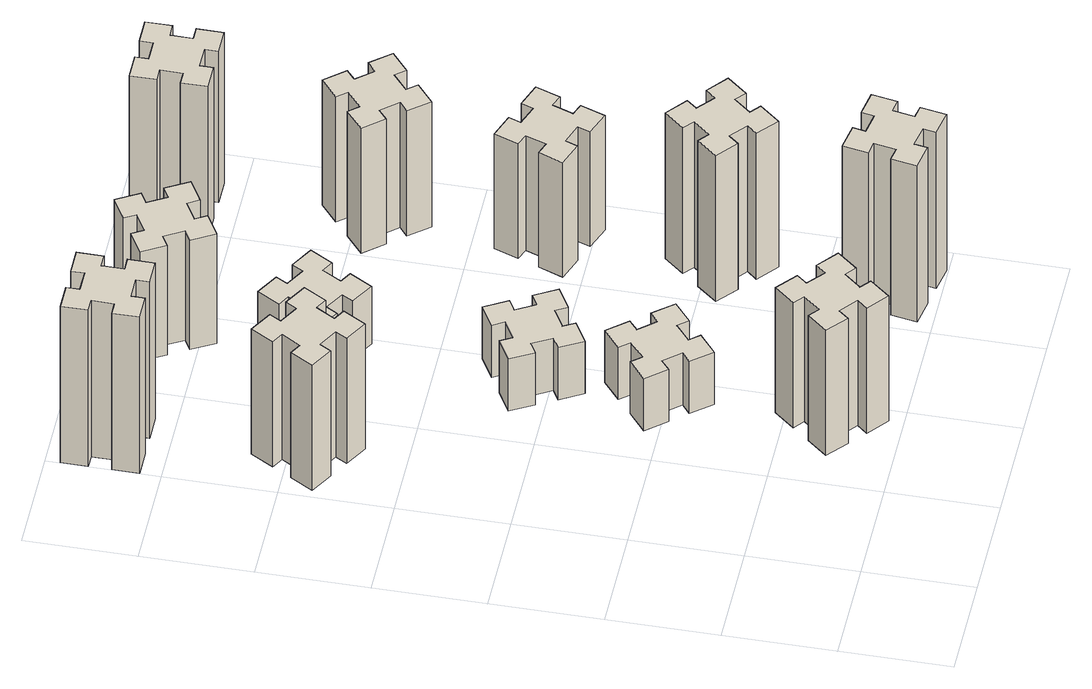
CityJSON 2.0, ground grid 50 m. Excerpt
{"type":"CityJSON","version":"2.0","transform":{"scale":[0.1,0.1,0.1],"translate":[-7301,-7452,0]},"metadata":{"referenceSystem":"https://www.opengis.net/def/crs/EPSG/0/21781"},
"CityObjects":{
"building1":{"type":"Building","attributes":{"class":"1000","function":"1000","usage":"1000","yearOfConstruction":2016,"roofType":"1000","measuredHeight":72,"storeysAboveGround":30,"storeysBelowGround":0},"geometry":[{"type":"Solid","lod":"1","boundaries":[[[[0,1,2,3,4,5,6,7,8,9,10,11,12,13,14,15,16,17,18,19]],[[17,16,20,21]],[[16,15,22,20]],[[15,14,23,22]],[[14,13,24,23]],[[13,12,25,24]],[[12,11,26,25]],[[11,10,27,26]],[[10,9,28,27]],[[9,8,29,28]],[[8,7,30,29]],[[7,6,31,30]],[[6,5,32,31]],[[5,4,33,32]],[[4,3,34,33]],[[3,2,35,34]],[[2,1,36,35]],[[1,0,37,36]],[[0,19,38,37]],[[19,18,39,38]],[[18,17,21,39]],[[24,25,26,27,28,29,30,31,32,33,34,35,36,37,38,39,21,20,22,23]]]]}]},
"building2":{"type":"Building","attributes":{"class":"1000","function":"1000","usage":"1000","yearOfConstruction":2016,"roofType":"1000","measuredHeight":72,"storeysAboveGround":30,"storeysBelowGround":0},"geometry":[{"type":"Solid","lod":"1","boundaries":[[[[40,41,42,43,44,45,46,47,48,49,50,51,52,53,54,55,56,57,58,59]],[[57,56,60,61]],[[56,55,62,60]],[[55,54,63,62]],[[54,53,64,63]],[[53,52,65,64]],[[52,51,66,65]],[[51,50,67,66]],[[50,49,68,67]],[[49,48,69,68]],[[48,47,70,69]],[[47,46,71,70]],[[46,45,72,71]],[[45,44,73,72]],[[44,43,74,73]],[[43,42,75,74]],[[42,41,76,75]],[[41,40,77,76]],[[40,59,78,77]],[[59,58,79,78]],[[58,57,61,79]],[[64,65,66,67,68,69,70,71,72,73,74,75,76,77,78,79,61,60,62,63]]]]}]},
"building3":{"type":"Building","attributes":{"class":"1000","function":"1000","usage":"1000","yearOfConstruction":2016,"roofType":"1000","measuredHeight":90,"storeysAboveGround":30,"storeysBelowGround":0},"geometry":[{"type":"Solid","lod":"1","boundaries":[[[[80,81,82,83,84,85,86,87,88,89,90,91,92,93,94,95,96,97,98,99]],[[97,96,100,101]],[[96,95,102,100]],[[95,94,103,102]],[[94,93,104,103]],[[93,92,105,104]],[[92,91,106,105]],[[91,90,107,106]],[[90,89,108,107]],[[89,88,109,108]],[[88,87,110,109]],[[87,86,111,110]],[[86,85,112,111]],[[85,84,113,112]],[[84,83,114,113]],[[83,82,115,114]],[[82,81,116,115]],[[81,80,117,116]],[[80,99,118,117]],[[99,98,119,118]],[[98,97,101,119]],[[104,105,106,107,108,109,110,111,112,113,114,115,116,117,118,119,101,100,102,103]]]]}]},
"building4":{"type":"Building","attributes":{"class":"1000","function":"1000","usage":"1000","yearOfConstruction":2016,"roofType":"1000","measuredHeight":30,"storeysAboveGround":30,"storeysBelowGround":0},"geometry":[{"type":"Solid","lod":"1","boundaries":[[[[120,121,122,123,124,125,126,127,128,129,130,131,132,133,134,135,136,137,138,139]],[[137,136,140,141]],[[136,135,142,140]],[[135,134,143,142]],[[134,133,144,143]],[[133,132,145,144]],[[132,131,146,145]],[[131,130,147,146]],[[130,129,148,147]],[[129,128,149,148]],[[128,127,150,149]],[[127,126,151,150]],[[126,125,152,151]],[[125,124,153,152]],[[124,123,154,153]],[[123,122,155,154]],[[122,121,156,155]],[[121,120,157,156]],[[120,139,158,157]],[[139,138,159,158]],[[138,137,141,159]],[[144,145,146,147,148,149,150,151,152,153,154,155,156,157,158,159,141,140,142,143]]]]}]},
"building5":{"type":"Building","attributes":{"class":"1000","function":"1000","usage":"1000","yearOfConstruction":2016,"roofType":"1000","measuredHeight":30,"storeysAboveGround":30,"storeysBelowGround":0},"geometry":[{"type":"Solid","lod":"1","boundaries":[[[[160,161,162,163,164,165,166,167,168,169,170,171,172,173,174,175,176,177,178,179]],[[177,176,180,181]],[[176,175,182,180]],[[175,174,183,182]],[[174,173,184,183]],[[173,172,185,184]],[[172,171,186,185]],[[171,170,187,186]],[[170,169,188,187]],[[169,168,189,188]],[[168,167,190,189]],[[167,166,191,190]],[[166,165,192,191]],[[165,164,193,192]],[[164,163,194,193]],[[163,162,195,194]],[[162,161,196,195]],[[161,160,197,196]],[[160,179,198,197]],[[179,178,199,198]],[[178,177,181,199]],[[184,185,186,187,188,189,190,191,192,193,194,195,196,197,198,199,181,180,182,183]]]]}]},
"building6":{"type":"Building","attributes":{"class":"1000","function":"1000","usage":"1000","yearOfConstruction":2016,"roofType":"1000","measuredHeight":33,"storeysAboveGround":30,"storeysBelowGround":0},"geometry":[{"type":"Solid","lod":"1","boundaries":[[[[200,201,202,203,204,205,206,207,208,209,210,211,212,213,214,215,216,217,218,219]],[[217,216,220,221]],[[216,215,222,220]],[[215,214,223,222]],[[214,213,224,223]],[[213,212,225,224]],[[212,211,226,225]],[[211,210,227,226]],[[210,209,228,227]],[[209,208,229,228]],[[208,207,230,229]],[[207,206,231,230]],[[206,205,232,231]],[[205,204,233,232]],[[204,203,234,233]],[[203,202,235,234]],[[202,201,236,235]],[[201,200,237,236]],[[200,219,238,237]],[[219,218,239,238]],[[218,217,221,239]],[[224,225,226,227,228,229,230,231,232,233,234,235,236,237,238,239,221,220,222,223]]]]}]},
"building7":{"type":"Building","attributes":{"class":"1000","function":"1000","usage":"1000","yearOfConstruction":2016,"roofType":"1000","measuredHeight":90,"storeysAboveGround":30,"storeysBelowGround":0},"geometry":[{"type":"Solid","lod":"1","boundaries":[[[[240,241,242,243,244,245,246,247,248,249,250,251,252,253,254,255,256,257,258,259]],[[257,256,260,261]],[[256,255,262,260]],[[255,254,263,262]],[[254,253,264,263]],[[253,252,265,264]],[[252,251,266,265]],[[251,250,267,266]],[[250,249,268,267]],[[249,248,269,268]],[[248,247,270,269]],[[247,246,271,270]],[[246,245,272,271]],[[245,244,273,272]],[[244,243,274,273]],[[243,242,275,274]],[[242,241,276,275]],[[241,240,277,276]],[[240,259,278,277]],[[259,258,279,278]],[[258,257,261,279]],[[264,265,266,267,268,269,270,271,272,273,274,275,276,277,278,279,261,260,262,263]]]]}]},
"building8":{"type":"Building","attributes":{"class":"1000","function":"1000","usage":"1000","yearOfConstruction":2016,"roofType":"1000","measuredHeight":63,"storeysAboveGround":30,"storeysBelowGround":0},"geometry":[{"type":"Solid","lod":"1","boundaries":[[[[280,281,282,283,284,285,286,287,288,289,290,291,292,293,294,295,296,297,298,299]],[[297,296,300,301]],[[296,295,302,300]],[[295,294,303,302]],[[294,293,304,303]],[[293,292,305,304]],[[292,291,306,305]],[[291,290,307,306]],[[290,289,308,307]],[[289,288,309,308]],[[288,287,310,309]],[[287,286,311,310]],[[286,285,312,311]],[[285,284,313,312]],[[284,283,314,313]],[[283,282,315,314]],[[282,281,316,315]],[[281,280,317,316]],[[280,299,318,317]],[[299,298,319,318]],[[298,297,301,319]],[[304,305,306,307,308,309,310,311,312,313,314,315,316,317,318,319,301,300,302,303]]]]}]},
"building9":{"type":"Building","attributes":{"class":"1000","function":"1000","usage":"1000","yearOfConstruction":2016,"roofType":"1000","measuredHeight":84,"storeysAboveGround":30,"storeysBelowGround":0},"geometry":[{"type":"Solid","lod":"1","boundaries":[[[[320,321,322,323,324,325,326,327,328,329,330,331,332,333,334,335,336,337,338,339]],[[337,336,340,341]],[[336,335,342,340]],[[335,334,343,342]],[[334,333,344,343]],[[333,332,345,344]],[[332,331,346,345]],[[331,330,347,346]],[[330,329,348,347]],[[329,328,349,348]],[[328,327,350,349]],[[327,326,351,350]],[[326,325,352,351]],[[325,324,353,352]],[[324,323,354,353]],[[323,322,355,354]],[[322,321,356,355]],[[321,320,357,356]],[[320,339,358,357]],[[339,338,359,358]],[[338,337,341,359]],[[344,345,346,347,348,349,350,351,352,353,354,355,356,357,358,359,341,340,342,343]]]]}]},
"building10":{"type":"Building","attributes":{"class":"1000","function":"1000","usage":"1000","yearOfConstruction":2016,"roofType":"1000","measuredHeight":66,"storeysAboveGround":30,"storeysBelowGround":0},"geometry":[{"type":"Solid","lod":"1","boundaries":[[[[360,361,362,363,364,365,366,367,368,369,370,371,372,373,374,375,376,377,378,379]],[[377,376,380,381]],[[376,375,382,380]],[[375,374,383,382]],[[374,373,384,383]],[[373,372,385,384]],[[372,371,386,385]],[[371,370,387,386]],[[370,369,388,387]],[[369,368,389,388]],[[368,367,390,389]],[[367,366,391,390]],[[366,365,392,391]],[[365,364,393,392]],[[364,363,394,393]],[[363,362,395,394]],[[362,361,396,395]],[[361,360,397,396]],[[360,379,398,397]],[[379,378,399,398]],[[378,377,381,399]],[[384,385,386,387,388,389,390,391,392,393,394,395,396,397,398,399,381,380,382,383]]]]}]},
"building11":{"type":"Building","attributes":{"class":"1000","function":"1000","usage":"1000","yearOfConstruction":2016,"roofType":"1000","measuredHeight":72,"storeysAboveGround":30,"storeysBelowGround":0},"geometry":[{"type":"Solid","lod":"1","boundaries":[[[[400,401,402,403,404,405,406,407,408,409,410,411,412,413,414,415,416,417,418,419]],[[417,416,420,421]],[[416,415,422,420]],[[415,414,423,422]],[[414,413,424,423]],[[413,412,425,424]],[[412,411,426,425]],[[411,410,427,426]],[[410,409,428,427]],[[409,408,429,428]],[[408,407,430,429]],[[407,406,431,430]],[[406,405,432,431]],[[405,404,433,432]],[[404,403,434,433]],[[403,402,435,434]],[[402,401,436,435]],[[401,400,437,436]],[[400,419,438,437]],[[419,418,439,438]],[[418,417,421,439]],[[424,425,426,427,428,429,430,431,432,433,434,435,436,437,438,439,421,420,422,423]]]]}]},
"building12":{"type":"Building","attributes":{"class":"1000","function":"1000","usage":"1000","yearOfConstruction":2016,"roofType":"1000","measuredHeight":87,"storeysAboveGround":30,"storeysBelowGround":0},"geometry":[{"type":"Solid","lod":"1","boundaries":[[[[440,441,442,443,444,445,446,447,448,449,450,451,452,453,454,455,456,457,458,459]],[[457,456,460,461]],[[456,455,462,460]],[[455,454,463,462]],[[454,453,464,463]],[[453,452,465,464]],[[452,451,466,465]],[[451,450,467,466]],[[450,449,468,467]],[[449,448,469,468]],[[448,447,470,469]],[[447,446,471,470]],[[446,445,472,471]],[[445,444,473,472]],[[444,443,474,473]],[[443,442,475,474]],[[442,441,476,475]],[[441,440,477,476]],[[440,459,478,477]],[[459,458,479,478]],[[458,457,461,479]],[[464,465,466,467,468,469,470,471,472,473,474,475,476,477,478,479,461,460,462,463]]]]}]}
},
"vertices":[
[346,2327,0],[396,2414,0],[448,2384,0],[508,2488,0],[404,2548,0],[374,2496,0],[287,2546,0],[317,2598,0],[213,2658,0],[153,2554,0],[205,2524,0],[155,2437,0],[103,2467,0],[43,2363,0],[147,2303,0],[177,2355,0],[264,2305,0],[234,2253,0],[338,2193,0],[398,2297,0],[264,2305,720],[234,2253,720],[177,2355,720],[147,2303,720],[43,2363,720],[103,2467,720],[155,2437,720],[205,2524,720],[153,2554,720],[213,2658,720],[317,2598,720],[287,2546,720],[374,2496,720],[404,2548,720],[508,2488,720],[448,2384,720],[396,2414,720],[346,2327,720],[398,2297,720],[338,2193,720],
[806,253,0],[883,189,0],[844,143,0],[936,66,0],[1013,158,0],[967,196,0],[1032,273,0],[1078,234,0],[1155,326,0],[1063,403,0],[1024,357,0],[948,422,0],[986,468,0],[894,545,0],[817,453,0],[863,414,0],[799,338,0],[753,376,0],[676,284,0],[768,207,0],[799,338,720],[753,376,720],[863,414,720],[817,453,720],[894,545,720],[986,468,720],[948,422,720],[1024,357,720],[1063,403,720],[1155,326,720],[1078,234,720],[1032,273,720],[967,196,720],[1013,158,720],[936,66,720],[844,143,720],[883,189,720],[806,253,720],[768,207,720],[676,284,720],
[285,3215,0],[285,3315,0],[345,3315,0],[345,3435,0],[225,3435,0],[225,3375,0],[125,3375,0],[125,3435,0],[5,3435,0],[5,3315,0],[65,3315,0],[65,3215,0],[5,3215,0],[5,3095,0],[125,3095,0],[125,3155,0],[225,3155,0],[225,3095,0],[345,3095,0],[345,3215,0],[225,3155,900],[225,3095,900],[125,3155,900],[125,3095,900],[5,3095,900],[5,3215,900],[65,3215,900],[65,3315,900],[5,3315,900],[5,3435,900],[125,3435,900],[125,3375,900],[225,3375,900],[225,3435,900],[345,3435,900],[345,3315,900],[285,3315,900],[285,3215,900],[345,3215,900],[345,3095,900],
[883,1162,0],[806,1097,0],[768,1143,0],[676,1066,0],[753,974,0],[799,1013,0],[863,936,0],[817,898,0],[894,806,0],[986,883,0],[948,929,0],[1024,993,0],[1063,947,0],[1155,1024,0],[1078,1116,0],[1032,1078,0],[967,1154,0],[1013,1193,0],[936,1285,0],[844,1208,0],[967,1154,300],[1013,1193,300],[1032,1078,300],[1078,1116,300],[1155,1024,300],[1063,947,300],[1024,993,300],[948,929,300],[986,883,300],[894,806,300],[817,898,300],[863,936,300],[799,1013,300],[753,974,300],[676,1066,300],[768,1143,300],[806,1097,300],[883,1162,300],[844,1208,300],[936,1285,300],
[795,1574,0],[845,1487,0],[793,1457,0],[853,1353,0],[957,1413,0],[927,1465,0],[1014,1515,0],[1044,1463,0],[1148,1523,0],[1088,1627,0],[1036,1597,0],[986,1684,0],[1038,1714,0],[978,1818,0],[874,1758,0],[904,1706,0],[817,1656,0],[787,1708,0],[683,1648,0],[743,1544,0],[817,1656,300],[787,1708,300],[904,1706,300],[874,1758,300],[978,1818,300],[1038,1714,300],[986,1684,300],[1036,1597,300],[1088,1627,300],[1148,1523,300],[1044,1463,300],[1014,1515,300],[927,1465,300],[957,1413,300],[853,1353,300],[793,1457,300],[845,1487,300],[795,1574,300],[743,1544,300],[683,1648,300],
[986,2427,0],[1036,2514,0],[1088,2484,0],[1148,2588,0],[1044,2648,0],[1014,2596,0],[927,2646,0],[957,2698,0],[853,2758,0],[793,2654,0],[845,2624,0],[795,2537,0],[743,2567,0],[683,2463,0],[787,2403,0],[817,2455,0],[904,2405,0],[874,2353,0],[978,2293,0],[1038,2397,0],[904,2405,330],[874,2353,330],[817,2455,330],[787,2403,330],[683,2463,330],[743,2567,330],[795,2537,330],[845,2624,330],[793,2654,330],[853,2758,330],[957,2698,330],[927,2646,330],[1014,2596,330],[1044,2648,330],[1148,2588,330],[1088,2484,330],[1036,2514,330],[986,2427,330],[1038,2397,330],[978,2293,330],
[1824,305,0],[1725,322,0],[1736,381,0],[1617,402,0],[1597,284,0],[1656,274,0],[1638,175,0],[1579,186,0],[1558,67,0],[1677,47,0],[1687,106,0],[1785,88,0],[1775,29,0],[1893,8,0],[1914,127,0],[1855,137,0],[1872,235,0],[1931,225,0],[1952,343,0],[1834,364,0],[1872,235,900],[1931,225,900],[1855,137,900],[1914,127,900],[1893,8,900],[1775,29,900],[1785,88,900],[1687,106,900],[1677,47,900],[1558,67,900],[1579,186,900],[1638,175,900],[1656,274,900],[1597,284,900],[1617,402,900],[1736,381,900],[1725,322,900],[1824,305,900],[1834,364,900],[1952,343,900],
[1036,3177,0],[986,3264,0],[1038,3294,0],[978,3398,0],[874,3338,0],[904,3286,0],[817,3236,0],[787,3288,0],[683,3228,0],[743,3124,0],[795,3154,0],[845,3067,0],[793,3037,0],[853,2933,0],[957,2993,0],[927,3045,0],[1014,3095,0],[1044,3043,0],[1148,3103,0],[1088,3207,0],[1014,3095,630],[1044,3043,630],[927,3045,630],[957,2993,630],[853,2933,630],[793,3037,630],[845,3067,630],[795,3154,630],[743,3124,630],[683,3228,630],[787,3288,630],[817,3236,630],[904,3286,630],[874,3338,630],[978,3398,630],[1038,3294,630],[986,3264,630],[1036,3177,630],[1088,3207,630],[1148,3103,630],
[1807,836,0],[1872,913,0],[1918,874,0],[1995,966,0],[1903,1043,0],[1864,997,0],[1788,1062,0],[1826,1108,0],[1734,1185,0],[1657,1093,0],[1703,1054,0],[1639,978,0],[1593,1016,0],[1516,924,0],[1608,847,0],[1646,893,0],[1723,829,0],[1684,783,0],[1776,706,0],[1853,798,0],[1723,829,840],[1684,783,840],[1646,893,840],[1608,847,840],[1516,924,840],[1593,1016,840],[1639,978,840],[1703,1054,840],[1657,1093,840],[1734,1185,840],[1826,1108,840],[1788,1062,840],[1864,997,840],[1903,1043,840],[1995,966,840],[1918,874,840],[1872,913,840],[1807,836,840],[1853,798,840],[1776,706,840],
[1840,1772,0],[1746,1806,0],[1767,1862,0],[1654,1903,0],[1613,1790,0],[1669,1770,0],[1635,1676,0],[1579,1697,0],[1537,1584,0],[1650,1543,0],[1671,1599,0],[1765,1565,0],[1744,1509,0],[1857,1467,0],[1898,1580,0],[1842,1601,0],[1876,1695,0],[1932,1674,0],[1973,1787,0],[1860,1828,0],[1876,1695,660],[1932,1674,660],[1842,1601,660],[1898,1580,660],[1857,1467,660],[1744,1509,660],[1765,1565,660],[1671,1599,660],[1650,1543,660],[1537,1584,660],[1579,1697,660],[1635,1676,660],[1669,1770,660],[1613,1790,660],[1654,1903,660],[1767,1862,660],[1746,1806,660],[1840,1772,660],[1860,1828,660],[1973,1787,660],
[1639,2393,0],[1703,2316,0],[1657,2278,0],[1734,2186,0],[1826,2263,0],[1788,2309,0],[1864,2373,0],[1903,2327,0],[1995,2404,0],[1918,2496,0],[1872,2458,0],[1807,2534,0],[1853,2573,0],[1776,2665,0],[1684,2588,0],[1723,2542,0],[1646,2477,0],[1608,2523,0],[1516,2446,0],[1593,2354,0],[1646,2477,720],[1608,2523,720],[1723,2542,720],[1684,2588,720],[1776,2665,720],[1853,2573,720],[1807,2534,720],[1872,2458,720],[1918,2496,720],[1995,2404,720],[1903,2327,720],[1864,2373,720],[1788,2309,720],[1826,2263,720],[1734,2186,720],[1657,2278,720],[1703,2316,720],[1639,2393,720],[1593,2354,720],[1516,2446,720],
[1605,3155,0],[1705,3155,0],[1705,3095,0],[1825,3095,0],[1825,3215,0],[1765,3215,0],[1765,3315,0],[1825,3315,0],[1825,3435,0],[1705,3435,0],[1705,3375,0],[1605,3375,0],[1605,3435,0],[1485,3435,0],[1485,3315,0],[1545,3315,0],[1545,3215,0],[1485,3215,0],[1485,3095,0],[1605,3095,0],[1545,3215,870],[1485,3215,870],[1545,3315,870],[1485,3315,870],[1485,3435,870],[1605,3435,870],[1605,3375,870],[1705,3375,870],[1705,3435,870],[1825,3435,870],[1825,3315,870],[1765,3315,870],[1765,3215,870],[1825,3215,870],[1825,3095,870],[1705,3095,870],[1705,3155,870],[1605,3155,870],[1605,3095,870],[1485,3095,870]
]}
